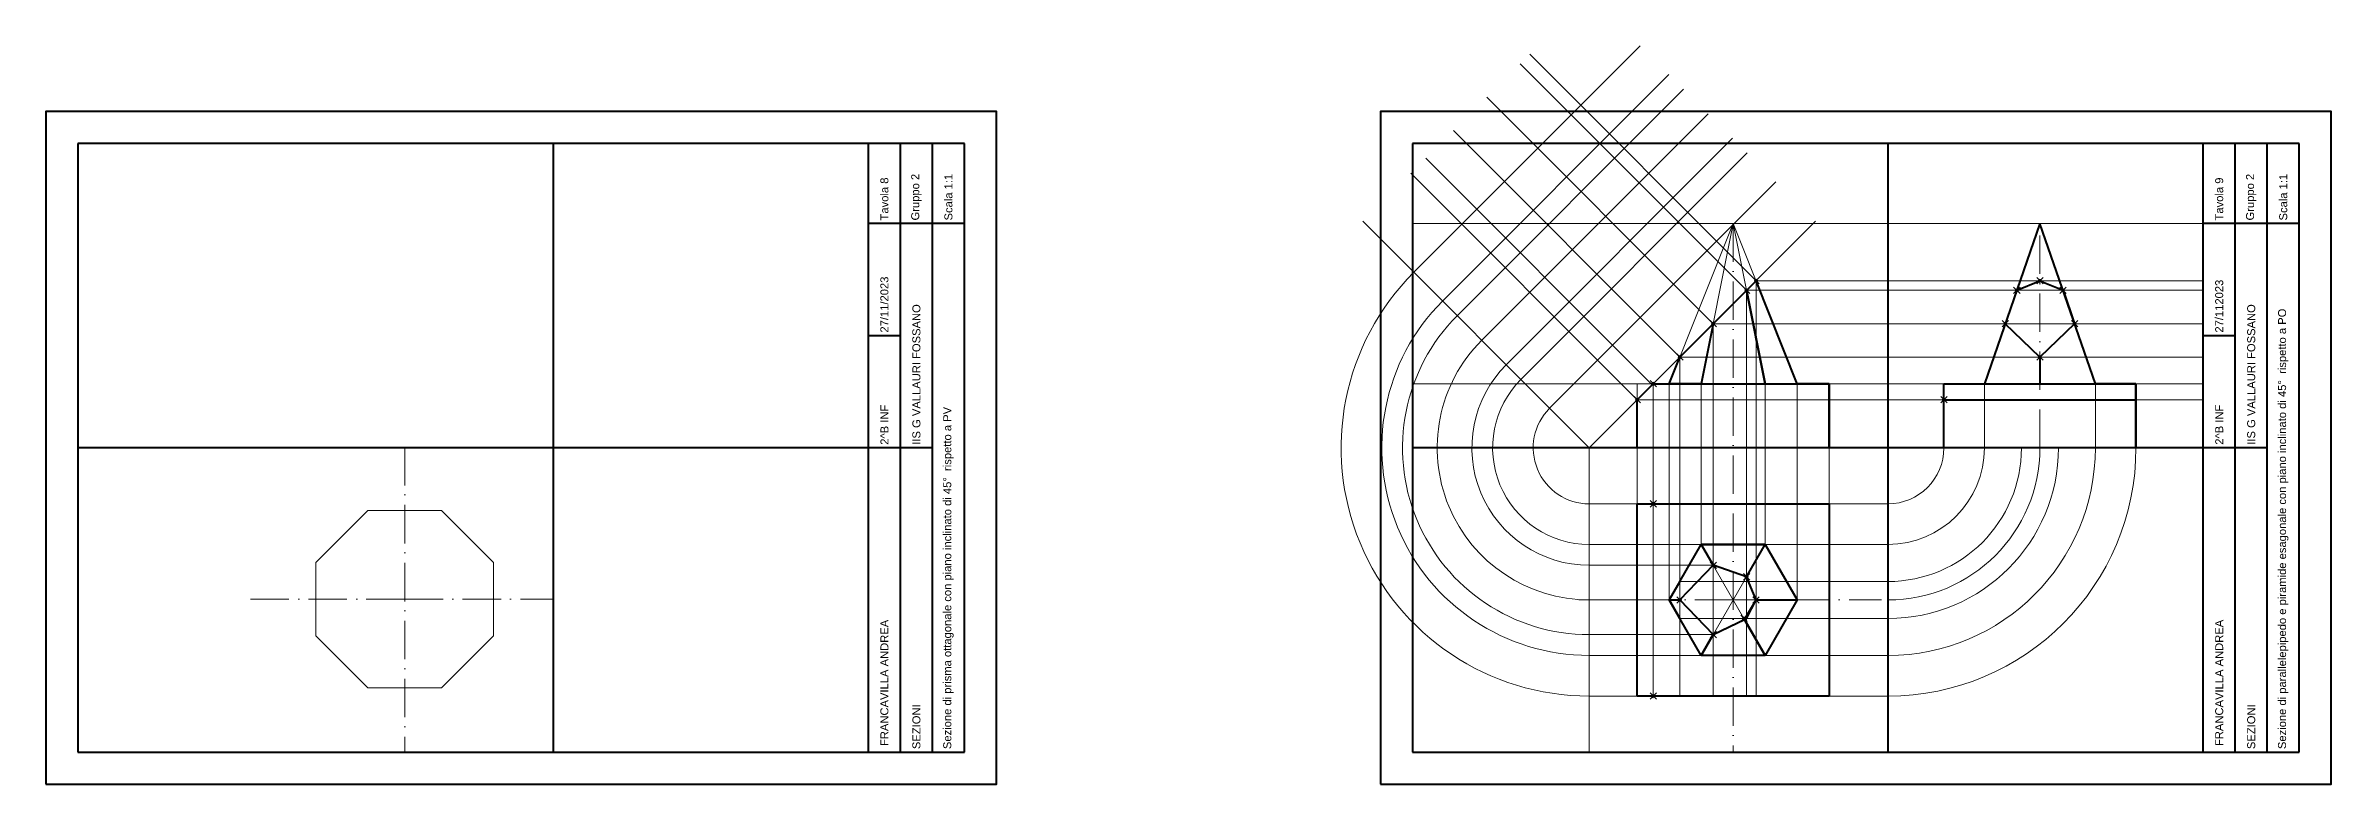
# Model space of a CAD drawing. Header units: millimetres. Extents: x -27341 to -22638, y -17500 to -16444.
# Drawn here: x -24302 to -23588, y -16680 to -16450 of the extents above; entities that cross this region are included whole.
import ezdxf

# ---------------------------------------------------------------- set-up
doc = ezdxf.new("R2010")
doc.units = ezdxf.units.MM
doc.header["$PDMODE"] = 35
doc.linetypes.add('ACAD_ISO10W100', pattern=[18, 12, -3, 0, -3])
for name, color, linetype, lineweight in [('Linea assi', 7, 'ACAD_ISO10W100', 13), ('Linea Costruzione 1', 6, 'Continuous', 13), ('Linea Costruzione 2', 104, 'Continuous', 13), ('Linea Costruzione 3', 20, 'Continuous', 13), ('Linea Fine', 7, 'Continuous', 20), ('Linea Grossa', 7, 'Continuous', 40)]:
    doc.layers.add(name, color=color, linetype=linetype, lineweight=lineweight)
doc.styles.get("Standard").update_dxf_attribs({"font": 'arial.ttf'})

msp = doc.modelspace()

# ---------------------------------------------------------------- linework, layer by layer
at = {"layer": 'Linea assi'}
for p, q in [((-23774.88, -16505.14), (-23774.88, -16670.18)), ((-23679.08, -16575.18), (-23679.08, -16505.18)), ((-24189.89, -16574.89), (-24189.89, -16669.92)), ((-24189.89, -16622.41), (-24239.62, -16622.41)), ((-24189.89, -16622.41), (-24143.53, -16622.41)), ((-23774.88, -16622.66), (-23824.61, -16622.66)), ((-23774.88, -16622.66), (-23728.52, -16622.66))]:
    msp.add_line(p, q, dxfattribs=at)
at = {"layer": 'Linea Costruzione 1'}
for p, q in [((-23875.06, -16505.14), (-23628.06, -16505.14)), ((-23875.06, -16555.18), (-23628.06, -16555.18)), ((-23794.88, -16622.66), (-23794.88, -16555.18)), ((-23784.88, -16605.34), (-23784.88, -16555.18)), ((-23764.88, -16605.34), (-23764.88, -16555.18)), ((-23754.88, -16622.66), (-23754.88, -16555.18)), ((-23696.4, -16575.18), (-23696.4, -16555.18)), ((-23661.76, -16575.18), (-23661.76, -16555.18)), ((-23804.88, -16592.66), (-23804.88, -16575.18)), ((-23744.88, -16592.66), (-23744.88, -16575.18)), ((-23744.88, -16592.66), (-23726.56, -16592.66)), ((-23764.88, -16605.34), (-23726.56, -16605.34)), ((-23764.88, -16639.98), (-23726.56, -16639.98)), ((-23744.88, -16652.66), (-23726.56, -16652.66))]:
    msp.add_line(p, q, dxfattribs=at)
for radius in [17.48, 30.16, 47.48, 64.8, 77.48]:
    msp.add_arc((-23726.56, -16575.18), radius, 270, 0, dxfattribs=at)
at = {"layer": 'Linea Costruzione 2'}
for p, q in [((-23770.71, -16526.01), (-23770.71, -16592.66)), ((-23770.71, -16526.01), (-23726.56, -16526.01)), ((-23767.73, -16523.03), (-23767.73, -16592.66)), ((-23767.73, -16523.03), (-23726.56, -16523.03)), ((-23726.56, -16523.03), (-23628.06, -16523.03)), ((-23726.56, -16526.01), (-23628.06, -16526.01)), ((-23781.13, -16536.43), (-23781.13, -16592.66)), ((-23781.13, -16536.43), (-23726.56, -16536.43)), ((-23726.56, -16536.43), (-23628.06, -16536.43)), ((-23791.55, -16546.85), (-23791.55, -16592.66)), ((-23791.55, -16546.85), (-23726.56, -16546.85)), ((-23726.56, -16546.85), (-23628.06, -16546.85)), ((-23799.88, -16555.18), (-23799.88, -16592.66)), ((-23804.88, -16560.18), (-23726.56, -16560.18)), ((-23726.56, -16560.18), (-23628.06, -16560.18)), ((-23799.88, -16592.66), (-23799.88, -16652.66)), ((-23791.55, -16592.66), (-23791.55, -16652.66)), ((-23781.13, -16592.66), (-23781.13, -16652.66)), ((-23770.71, -16592.66), (-23770.71, -16652.66)), ((-23767.73, -16592.66), (-23767.73, -16652.66)), ((-23791.55, -16616.9), (-23726.56, -16616.9)), ((-23791.55, -16628.43), (-23726.56, -16628.43))]:
    msp.add_line(p, q, dxfattribs=at)
for radius in [41.72, 53.28]:
    msp.add_arc((-23726.56, -16575.18), radius, 270, 0, dxfattribs=at)
for p in [(-23770.71, -16526.01), (-23767.73, -16523.03), (-23686.29, -16526.01), (-23679.08, -16523.03), (-23671.86, -16526.01), (-23781.13, -16536.43), (-23689.9, -16536.43), (-23668.25, -16536.43), (-23791.55, -16546.85), (-23679.08, -16546.85), (-23799.88, -16555.18), (-23804.88, -16560.18), (-23709.08, -16560.18), (-23799.88, -16592.66), (-23781.13, -16611.83), (-23770.71, -16615.44), (-23791.55, -16622.66), (-23771.55, -16628.43), (-23767.73, -16622.66), (-23781.13, -16633.49), (-23799.88, -16652.66)]:
    msp.add_point(p, dxfattribs=at)
at = {"layer": 'Linea Costruzione 3'}
for p, q in [((-23874.66, -16520.39), (-23803.95, -16449.68)), ((-23770.71, -16526.01), (-23841.42, -16455.3)), ((-23767.73, -16523.03), (-23838.44, -16452.32)), ((-23865.7, -16529.36), (-23794.99, -16458.65)), ((-23861.11, -16533.95), (-23790.4, -16463.23)), ((-23853.45, -16541.6), (-23782.74, -16470.89)), ((-23781.13, -16536.43), (-23851.84, -16465.72)), ((-23791.55, -16546.85), (-23862.26, -16476.14)), ((-23800.17, -16555.47), (-23870.88, -16484.76)), ((-23845.79, -16549.26), (-23775.08, -16478.55)), ((-23841.2, -16553.85), (-23770.49, -16483.14)), ((-23804.88, -16560.18), (-23875.59, -16489.47)), ((-23832.24, -16562.82), (-23761.53, -16492.11)), ((-23819.88, -16575.18), (-23890.59, -16504.47)), ((-23819.88, -16575.18), (-23749.17, -16504.47)), ((-23804.88, -16592.66), (-23819.88, -16592.66)), ((-23784.88, -16605.34), (-23819.88, -16605.34)), ((-23781.13, -16611.83), (-23819.88, -16611.83)), ((-23791.55, -16622.66), (-23819.88, -16622.66)), ((-23781.13, -16633.49), (-23819.88, -16633.49)), ((-23784.88, -16639.98), (-23819.88, -16639.98)), ((-23804.88, -16652.66), (-23819.88, -16652.66))]:
    msp.add_line(p, q, dxfattribs=at)
for radius in [77.48, 64.8, 58.31, 47.48, 36.65, 30.16, 17.48]:
    msp.add_arc((-23819.88, -16575.18), radius, 135, 270, dxfattribs=at)
at = {"layer": 'Linea Fine'}
for p, q in [((-23794.88, -16555.18), (-23774.88, -16505.14)), ((-23794.88, -16555.18), (-23774.88, -16505.14)), ((-23784.88, -16555.18), (-23774.88, -16505.14)), ((-23774.88, -16505.14), (-23784.88, -16555.18)), ((-23774.88, -16505.14), (-23764.88, -16555.18)), ((-23774.88, -16505.14), (-23754.88, -16555.18)), ((-23774.88, -16505.14), (-23754.88, -16555.18)), ((-23764.88, -16555.18), (-23774.88, -16505.14)), ((-23696.4, -16555.18), (-23679.08, -16505.18)), ((-23679.08, -16505.18), (-23661.76, -16555.18)), ((-23804.88, -16575.18), (-23804.88, -16555.18)), ((-23744.88, -16555.18), (-23804.88, -16555.18)), ((-23804.88, -16555.18), (-23744.88, -16555.18)), ((-23804.88, -16575.18), (-23804.88, -16555.18)), ((-23804.88, -16555.18), (-23794.88, -16555.18)), ((-23754.88, -16555.18), (-23764.88, -16555.18)), ((-23744.88, -16575.18), (-23744.88, -16555.18)), ((-23744.88, -16555.18), (-23744.88, -16575.18)), ((-23709.08, -16575.18), (-23709.08, -16555.18)), ((-23649.08, -16575.18), (-23649.08, -16555.18)), ((-23804.88, -16575.18), (-23819.88, -16575.18)), ((-23819.88, -16575.18), (-23819.88, -16670.18)), ((-23794.88, -16622.66), (-23784.88, -16605.34)), ((-23784.88, -16605.34), (-23764.88, -16639.98)), ((-23784.88, -16639.98), (-23764.88, -16605.34)), ((-23791.55, -16616.9), (-23791.55, -16628.43)), ((-23784.88, -16639.98), (-23794.88, -16622.66)), ((-23764.88, -16639.98), (-23784.88, -16639.98))]:
    msp.add_line(p, q, dxfattribs=at)
for points in [[(-23804.88, -16592.66), (-23804.88, -16652.66), (-23744.88, -16652.66), (-23744.88, -16592.66)], [(-24201.37, -16594.69), (-24217.61, -16610.93), (-24217.61, -16633.89), (-24201.37, -16650.12), (-24178.41, -16650.12), (-24162.18, -16633.89), (-24162.18, -16610.93), (-24178.41, -16594.69)], [(-23784.88, -16605.34), (-23794.88, -16622.66), (-23784.88, -16639.98), (-23764.88, -16639.98), (-23754.88, -16622.66), (-23764.88, -16605.34)]]:
    msp.add_lwpolyline(points, close=True, dxfattribs=at)
at = {"layer": 'Linea Grossa'}
for p, q in [((-24015.03, -16480.18), (-24292.03, -16480.18)), ((-24292.03, -16480.18), (-24292.03, -16670.18)), ((-24143.53, -16480.18), (-24143.53, -16670.18)), ((-24045.03, -16670.18), (-24045.03, -16480.18)), ((-24035.03, -16670.18), (-24035.03, -16480.18)), ((-24025.03, -16670.18), (-24025.03, -16480.18)), ((-24015.03, -16670.18), (-24015.03, -16480.18)), ((-23598.06, -16480.18), (-23875.06, -16480.18)), ((-23875.06, -16480.18), (-23875.06, -16670.18)), ((-23726.56, -16480.18), (-23726.56, -16670.18)), ((-23628.06, -16670.18), (-23628.06, -16480.18)), ((-23618.06, -16670.18), (-23618.06, -16480.18)), ((-23608.06, -16670.18), (-23608.06, -16480.18)), ((-23598.06, -16670.18), (-23598.06, -16480.18)), ((-24015.03, -16505.18), (-24045.03, -16505.18)), ((-23679.08, -16505.18), (-23696.4, -16555.18)), ((-23661.76, -16555.18), (-23679.08, -16505.18)), ((-23598.06, -16505.18), (-23628.06, -16505.18)), ((-23791.55, -16546.85), (-23767.73, -16523.03)), ((-23770.71, -16526.01), (-23764.88, -16555.18)), ((-23764.88, -16555.18), (-23770.71, -16526.01)), ((-23754.88, -16555.18), (-23767.73, -16523.03)), ((-23686.29, -16526.01), (-23679.08, -16523.03)), ((-23679.08, -16523.03), (-23671.86, -16526.01)), ((-23671.86, -16526.01), (-23668.25, -16536.43)), ((-24035.03, -16540.18), (-24045.03, -16540.18)), ((-23781.13, -16536.43), (-23784.88, -16555.18)), ((-23679.08, -16546.85), (-23689.9, -16536.43)), ((-23668.25, -16536.43), (-23679.08, -16546.85)), ((-23618.06, -16540.18), (-23628.06, -16540.18)), ((-23794.88, -16555.18), (-23791.55, -16546.85)), ((-23679.08, -16546.85), (-23679.08, -16555.18)), ((-23804.88, -16560.18), (-23799.88, -16555.18)), ((-23799.88, -16555.18), (-23744.88, -16555.18)), ((-23784.88, -16555.18), (-23794.88, -16555.18)), ((-23744.88, -16555.18), (-23754.88, -16555.18)), ((-23744.88, -16555.18), (-23744.88, -16575.18)), ((-23744.88, -16575.18), (-23744.88, -16555.18)), ((-23709.08, -16575.18), (-23709.08, -16555.18)), ((-23709.08, -16555.18), (-23649.08, -16555.18)), ((-23649.08, -16555.18), (-23661.76, -16555.18)), ((-23649.08, -16555.18), (-23649.08, -16575.18)), ((-23649.08, -16575.18), (-23649.08, -16555.18)), ((-23804.88, -16575.18), (-23804.88, -16560.18)), ((-23709.08, -16560.18), (-23649.08, -16560.18)), ((-24045.03, -16575.18), (-24292.03, -16575.18)), ((-24025.03, -16575.18), (-24045.03, -16575.18)), ((-23628.06, -16575.18), (-23875.06, -16575.18)), ((-23744.88, -16575.18), (-23804.88, -16575.18)), ((-23608.06, -16575.18), (-23628.06, -16575.18)), ((-23804.88, -16592.66), (-23744.88, -16592.66)), ((-23804.88, -16652.66), (-23804.88, -16592.66)), ((-23744.88, -16592.66), (-23744.88, -16652.66)), ((-23791.55, -16616.9), (-23784.88, -16605.34)), ((-23784.88, -16605.34), (-23764.88, -16605.34)), ((-23764.88, -16605.34), (-23784.88, -16605.34)), ((-23784.88, -16605.34), (-23781.13, -16611.83)), ((-23770.71, -16615.44), (-23764.88, -16605.34)), ((-23764.88, -16605.34), (-23754.88, -16622.66)), ((-23781.13, -16611.83), (-23791.55, -16622.66)), ((-23770.71, -16615.44), (-23781.13, -16611.83)), ((-23791.55, -16616.9), (-23794.88, -16622.66)), ((-23767.73, -16622.66), (-23770.71, -16615.44)), ((-23767.73, -16622.66), (-23770.71, -16615.44)), ((-23794.88, -16622.66), (-23791.55, -16628.43)), ((-23791.55, -16628.43), (-23794.88, -16622.66)), ((-23794.88, -16622.66), (-23791.55, -16622.66)), ((-23791.55, -16622.66), (-23781.13, -16633.49)), ((-23781.13, -16633.49), (-23791.55, -16622.66)), ((-23784.88, -16639.98), (-23791.55, -16628.43)), ((-23781.13, -16633.49), (-23770.71, -16628.43)), ((-23764.88, -16639.98), (-23771.55, -16628.43)), ((-23771.55, -16628.43), (-23771.39, -16628.76)), ((-23771.39, -16628.76), (-23767.73, -16622.66)), ((-23770.71, -16628.43), (-23767.73, -16622.66)), ((-23767.73, -16622.66), (-23754.88, -16622.66)), ((-23754.88, -16622.66), (-23764.88, -16639.98)), ((-23781.13, -16633.49), (-23784.88, -16639.98)), ((-23784.88, -16639.98), (-23781.13, -16633.49)), ((-23781.13, -16633.49), (-23771.36, -16628.75)), ((-23771.36, -16628.75), (-23764.88, -16639.98)), ((-23764.88, -16639.98), (-23784.88, -16639.98)), ((-23744.88, -16652.66), (-23804.88, -16652.66)), ((-24292.03, -16670.18), (-24015.03, -16670.18)), ((-23875.06, -16670.18), (-23598.06, -16670.18))]:
    msp.add_line(p, q, dxfattribs=at)
for points in [[(-24302.03, -16680.18), (-24005.03, -16680.18), (-24005.03, -16470.18), (-24302.03, -16470.18)], [(-23885.06, -16680.18), (-23588.06, -16680.18), (-23588.06, -16470.18), (-23885.06, -16470.18)]]:
    msp.add_lwpolyline(points, close=True, dxfattribs=at)

# ---------------------------------------------------------------- texts
at = {"layer": 'Linea Grossa', "char_height": 2.5, "attachment_point": 4, "rotation": 90}
for s, width, insert in [('\\pxt0; Tavola 8', 95, (-24040.03, -16505.18)), (' Gruppo 2', 95, (-24030.03, -16505.18)), (' Scala 1:1', 95, (-24020.03, -16505.18)), ('\\pxt0; Tavola 9', 95, (-23623.06, -16505.18)), (' Gruppo 2', 95, (-23613.06, -16505.18)), (' Scala 1:1', 95, (-23603.06, -16505.18)), (' 27/11/2023', 95, (-24040.03, -16540.18)), (' 27/112023', 95, (-23623.06, -16540.18)), (' IIS G VALLAURI FOSSANO', 95, (-24030.03, -16575.18)), (' IIS G VALLAURI FOSSANO', 95, (-23613.06, -16575.18)), (' Sezione di parallelepipedo e piramide esagonale con piano inclinato di 45°  rispetto a PO', 164.6712, (-23603.06, -16670.18)), (' 2^ B INF', 35, (-24040.03, -16575.18)), (' Sezione di prisma ottagonale con piano inclinato di 45°  rispetto a PV', 164.6712, (-24020.03, -16670.18)), (' 2^ B INF', 35, (-23623.06, -16575.18)), ('  FRANCAVILLA ANDREA', 95, (-24040.03, -16670.18)), ('  FRANCAVILLA ANDREA', 95, (-23623.06, -16670.18)), (' SEZIONI', 95, (-24030.03, -16670.18)), (' SEZIONI', 95, (-23613.06, -16670.18))]:
    msp.add_mtext_dynamic_manual_height_columns(s, width=width, gutter_width=12.5, heights=[0], dxfattribs=dict(at, insert=insert))

doc.saveas('drawing.dxf')
